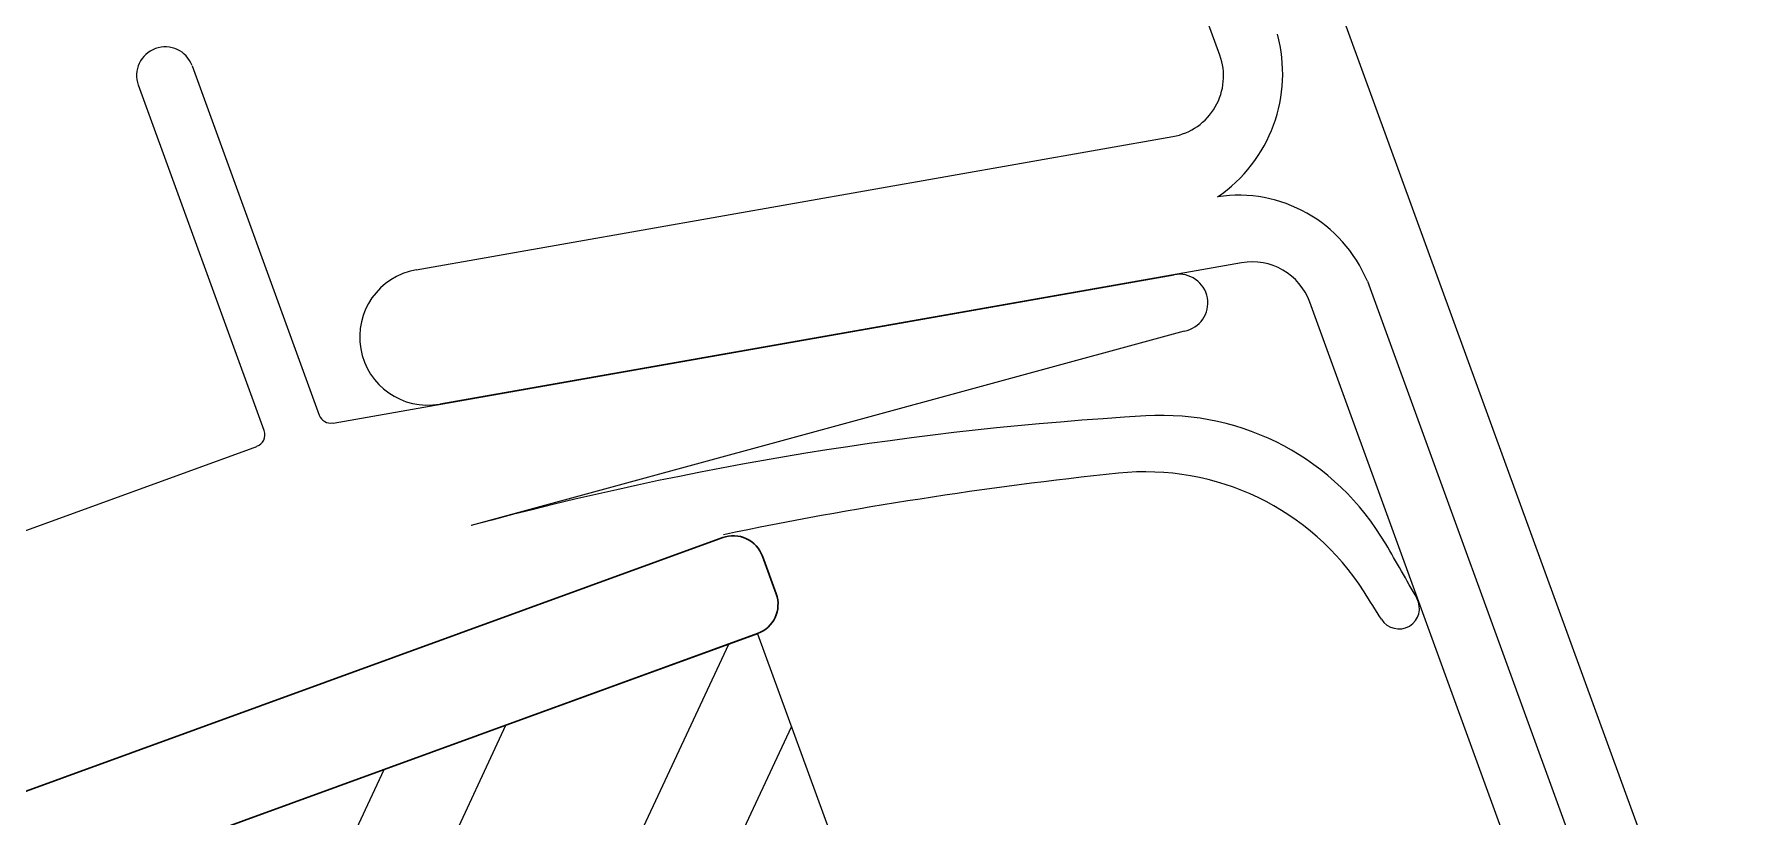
# Model space of a CAD drawing. Header units: inches. Extents: x -154 to 13, y 2 to 55.
# Drawn here: x -141.984 to -140.332, y 33.295 to 34.05 of the extents above; entities that cross this region are included whole.
import ezdxf

# ---------------------------------------------------------------- set-up
doc = ezdxf.new("R2010")
doc.units = ezdxf.units.IN
doc.header["$LTSCALE"] = 2
doc.header["$MEASUREMENT"] = 0
doc.layers.get('0').update_dxf_attribs({"linetype": 'CONTINUOUS'})
doc.layers.add('VELUX_Skylight', color=7, linetype='CONTINUOUS')

# ---------------------------------------------------------------- blocks, each defined once
blk = doc.blocks.new('A$C542E2BF1')
at = {"color": 7, "linetype": 'Continuous', "lineweight": 30}
for p, q in [((0, 0.0984), (2.8692, 0.0984)), ((-0.0299, 0.0299), (-0.0299, 0.0685)), ((0, 0), (2.2335, 0))]:
    blk.add_line(p, q, dxfattribs=at)
for centre, start, end in [((0, 0.0685), 90, 180), ((0, 0.0299), 180, 270)]:
    blk.add_arc(centre, 0.0299, start, end, dxfattribs=at)

msp = doc.modelspace()

# ---------------------------------------------------------------- hatches: boundary and pattern name
h = msp.add_hatch()
h.set_pattern_fill('STEEL', color=8, scale=2, angle=20, style=0)
h.set_pattern_definition([(65, (-203.24395, -0.17552), (-0.22657695, 0.1056546), []), (65, (-203.2867, -0.05806), (-0.22657695, 0.1056546), [])])
h.paths.add_polyline_path([(-142.4912, 32.767, -0.414214), (-142.4165, 32.9272), (-141.4787, 33.2685, -0.414214), (-141.3185, 33.1938), (-141.1402, 32.7038), (-141.0227, 32.7466), (-141.2866, 33.4715), (-142.6942, 32.9592), (-140.8171, 27.8019), (-139.4095, 28.3143), (-141.0227, 32.7466), (-141.1402, 32.7038), (-139.6124, 28.5065, -0.414214), (-139.6872, 28.3462), (-140.625, 28.0049, -0.414214), (-140.7852, 28.0796)])

# ---------------------------------------------------------------- linework, layer by layer
at = {"color": 7}
for p, q in [((-141.2866, 33.4715), (-142.6902, 32.9607)), ((-141.2865, 33.4715), (-142.6902, 32.9606)), ((-141.2866, 33.4715), (-139.4092, 28.3135)), ((-141.2866, 33.4715), (-139.4095, 28.3143)), ((-141.2866, 33.4715), (-139.4095, 28.3143))]:
    msp.add_line(p, q, dxfattribs=at)
at = {"layer": 'VELUX_Skylight'}
for p, q in [((-140.8615, 34.4475), (-140.1386, 32.4613)), ((-140.8412, 34.0293), (-140.9781, 34.4056)), ((-141.8316, 34.0192), (-141.709, 33.6823)), ((-141.7622, 33.6674), (-141.8834, 34.0003)), ((-141.6158, 33.8224), (-140.8864, 33.951)), ((-140.8203, 33.8291), (-141.593, 33.6929)), ((-141.6958, 33.6747), (-140.8851, 33.8177)), ((-141.6958, 33.6747), (-140.8851, 33.8177)), ((-140.699, 33.8114), (-140.1998, 32.4396)), ((-140.2552, 32.4194), (-140.7545, 33.7912)), ((-140.8755, 33.7634), (-141.5626, 33.5758)), ((-142.2388, 33.4813), (-141.7692, 33.6522))]:
    msp.add_line(p, q, dxfattribs=at)
for centre, radius, start, end in [((-140.9245, 34.0116), 0.1439, 304.2978, 15.301), ((-141.8575, 34.0098), 0.0276, 20, 200), ((-140.8967, 34.0091), 0.0591, 279.9992, 20), ((-140.8231, 33.76), 0.1343, 22.4896, 98.7125), ((-141.6044, 33.7576), 0.0657, 99.9992, 279.9992), ((-140.8803, 33.7905), 0.0276, 280.1503, 99.9992), ((-140.81, 33.771), 0.0591, 20, 99.9992), ((-141.6979, 33.6864), 0.0118, 200, 279.9992), ((-140.7284, 30.4961), 3.1907, 93.3078, 105.1557), ((-140.8971, 33.432), 0.25, 30.31, 93.5262), ((-141.7733, 33.6633), 0.0118, 290, 20), ((-140.5419, 29.8217), 3.8252, 95.9565, 101.7306), ((-140.913, 33.3776), 0.25, 32.4878, 95.9565), ((-143.5363, 31.8891), 3.3071, 29.2627, 30.31), ((-143.9287, 31.4573), 3.8252, 32.0197, 32.4878), ((-140.6686, 33.496), 0.0198, 212.0197, 29.2627)]:
    msp.add_arc(centre, radius, start, end, dxfattribs=at)

# ---------------------------------------------------------------- block references
at = {"layer": 'VELUX_Skylight', "xscale": -1, "rotation": 20.00000000000001}
msp.add_blockref('A$C542E2BF1', (-141.2866, 33.4717), dxfattribs=at)

doc.saveas('drawing.dxf')
